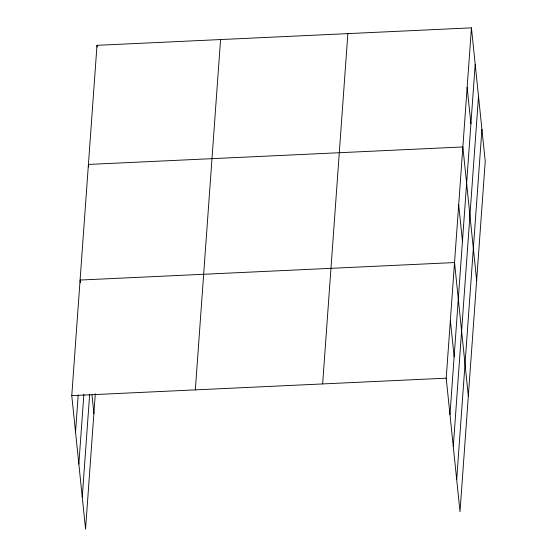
<?xml version="1.0" encoding="UTF-8"?>
<svg xmlns="http://www.w3.org/2000/svg" width="557" height="557" viewBox="0 0 557 557"><rect width="100%" height="100%" fill="white"/><g stroke="black" fill="none" stroke-linecap="round" stroke-linejoin="round"><path stroke-width="0.84" d="M95.317 393.702L85.562 529.15L71.769 395.644L96.995 45.326L471.438 27.85L485.231 161.356L460.005 511.674L446.206 378.168L471.438 27.85M75.529 432.051L78.203 394.955M78.843 464.092L83.87 394.217M82.255 497.109L89.649 394.447M195.333 389.879L220.558 39.561M322.642 383.933L347.867 33.615M449.972 414.575L475.198 64.257M453.28 446.617L478.512 96.305M456.691 479.633L481.923 129.315M71.769 395.644L446.206 378.168M467.149 87.4L470.909 123.814M476.653 280.463L462.86 146.957L88.417 164.433L88.681 166.975M458.696 204.76L462.456 241.167M468.333 396.069L454.533 262.563L80.09 280.039L80.354 282.58M450.369 320.366L454.136 356.772M96.995 45.326L97.169 47.018M91.975 394.997L93.889 413.545"/></g></svg>
